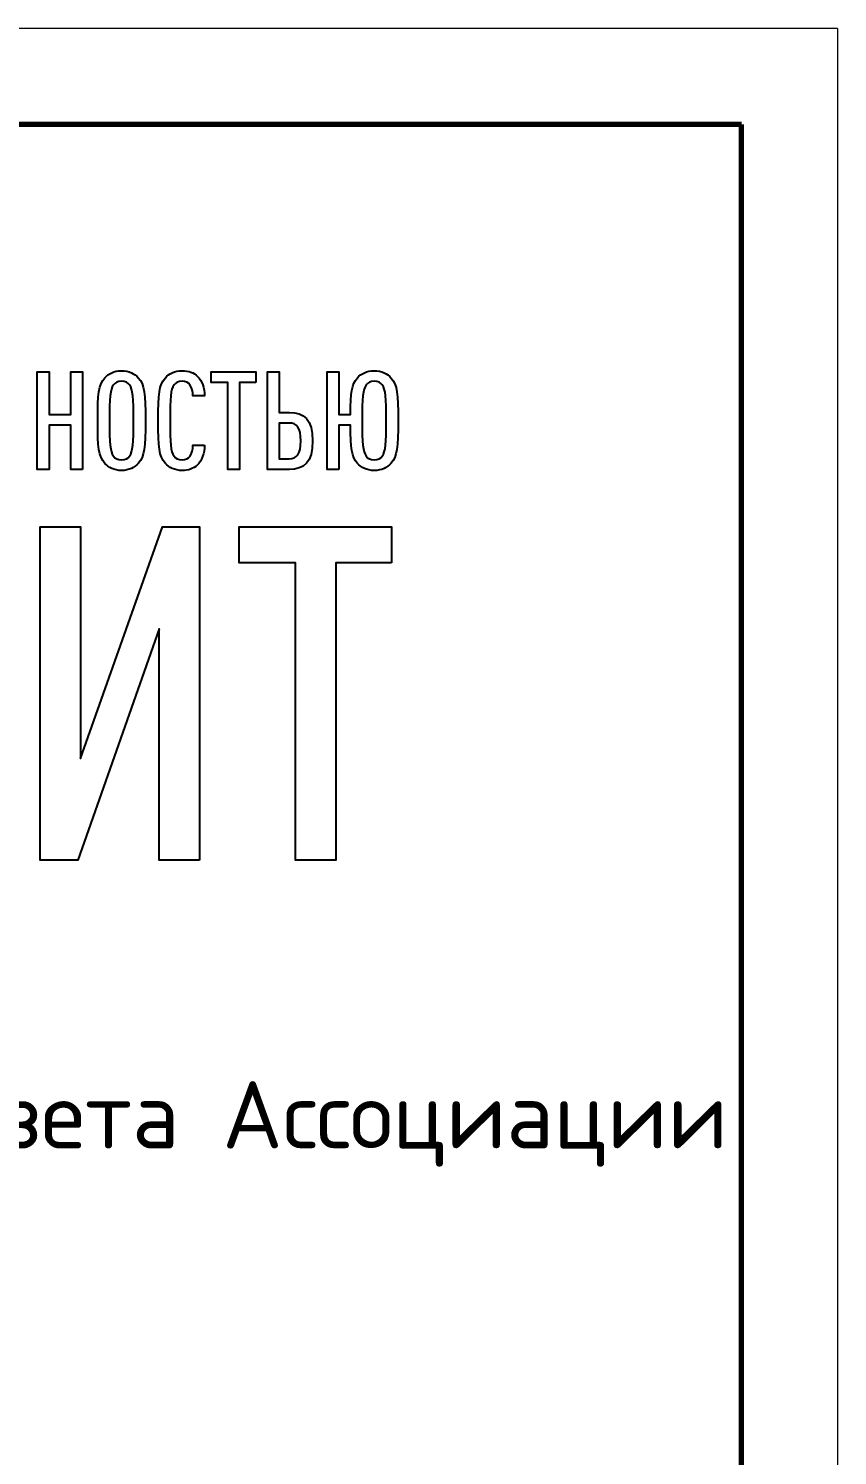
# Model space of a CAD drawing. Header units: millimetres. Extents: x -112426 to 8831, y 1218 to 38707.
# Drawn here: x 1210.8 to 1252.9, y 1623.9 to 1698.2 of the extents above; entities that cross this region are included whole.
import ezdxf

# ---------------------------------------------------------------- set-up
doc = ezdxf.new("R2010")
doc.units = ezdxf.units.MM
doc.layers.add('layer 1', color=7, linetype='Continuous')
doc.layers.add('Основной', color=1, linetype='Continuous', lineweight=60)
doc.layers.add('Размерный', color=4, linetype='Continuous', lineweight=30)
doc.styles.add('-ISOCPEUR-', font='isocpeur.ttf')

# ---------------------------------------------------------------- blocks, each defined once
blk = doc.blocks.new('Лого')
at = {"layer": 'layer 1', "color": 159}
for points, knots in [([(9.0238, 1.9399), (9.0238, 1.9399), (9.0238, 2.3015), (9.0238, 2.3015), (9.0238, 2.3015), (9.0238, 2.3015), (8.9801, 2.3015), (8.9801, 2.3015), (8.9801, 2.3015), (8.9801, 2.3015), (8.9801, 2.1436), (8.9801, 2.1436), (8.9801, 2.1436), (8.9801, 2.1436), (8.8998, 2.1436), (8.8998, 2.1436), (8.8998, 2.1436), (8.8998, 2.1436), (8.8998, 2.3015), (8.8998, 2.3015), (8.8998, 2.3015), (8.8998, 2.3015), (8.8561, 2.3015), (8.8561, 2.3015), (8.8561, 2.3015), (8.8561, 2.3015), (8.8561, 1.9399), (8.8561, 1.9399), (8.8561, 1.9399), (8.8561, 1.9399), (8.8998, 1.9399), (8.8998, 1.9399), (8.8998, 1.9399), (8.8998, 1.9399), (8.8998, 2.1039), (8.8998, 2.1039), (8.8998, 2.1039), (8.8998, 2.1039), (8.9801, 2.1039), (8.9801, 2.1039), (8.9801, 2.1039), (8.9801, 2.1039), (8.9801, 1.9399), (8.9801, 1.9399), (8.9801, 1.9399), (8.9801, 1.9399), (9.0238, 1.9399), (9.0238, 1.9399)], [0, 0, 0, 0, 0.076923, 0.076923, 0.076923, 0.076923, 0.153846, 0.153846, 0.153846, 0.153846, 0.230769, 0.230769, 0.230769, 0.230769, 0.307692, 0.307692, 0.307692, 0.307692, 0.384615, 0.384615, 0.384615, 0.384615, 0.461538, 0.461538, 0.461538, 0.461538, 0.538462, 0.538462, 0.538462, 0.538462, 0.615385, 0.615385, 0.615385, 0.615385, 0.692308, 0.692308, 0.692308, 0.692308, 0.769231, 0.769231, 0.769231, 0.769231, 0.846154, 0.846154, 0.846154, 0.846154, 1, 1, 1, 1]), ([(9.2569, 2.1207), (9.2569, 2.2208), (9.2538, 2.2533), (9.2305, 2.2792), (9.2305, 2.2792), (9.2163, 2.2949), (9.197, 2.3056), (9.1685, 2.3056), (9.1685, 2.3056), (9.1401, 2.3056), (9.1208, 2.2949), (9.1065, 2.2792), (9.1065, 2.2792), (9.0832, 2.2533), (9.0801, 2.2208), (9.0801, 2.1207), (9.0801, 2.1207), (9.0801, 2.0206), (9.0832, 1.9881), (9.1065, 1.9622), (9.1065, 1.9622), (9.1208, 1.9465), (9.1401, 1.9358), (9.1685, 1.9358), (9.1685, 1.9358), (9.197, 1.9358), (9.2163, 1.9465), (9.2305, 1.9622), (9.2305, 1.9622), (9.2538, 1.9881), (9.2569, 2.0206), (9.2569, 2.1207)], [0, 0, 0, 0, 0.111111, 0.111111, 0.111111, 0.111111, 0.222222, 0.222222, 0.222222, 0.222222, 0.333333, 0.333333, 0.333333, 0.333333, 0.444444, 0.444444, 0.444444, 0.444444, 0.555556, 0.555556, 0.555556, 0.555556, 0.666667, 0.666667, 0.666667, 0.666667, 0.777778, 0.777778, 0.777778, 0.777778, 1, 1, 1, 1]), ([(9.4763, 2.0293), (9.4763, 2.0293), (9.4331, 2.0293), (9.4331, 2.0293), (9.4331, 2.0293), (9.4326, 2.014), (9.4296, 1.9983), (9.4215, 1.9876), (9.4215, 1.9876), (9.4159, 1.9805), (9.4067, 1.9749), (9.393, 1.9749), (9.393, 1.9749), (9.3788, 1.9749), (9.3691, 1.9805), (9.363, 1.9886), (9.363, 1.9886), (9.3504, 2.0059), (9.3483, 2.0349), (9.3483, 2.1207), (9.3483, 2.1207), (9.3483, 2.2065), (9.3504, 2.2355), (9.363, 2.2528), (9.363, 2.2528), (9.3691, 2.2609), (9.3788, 2.2665), (9.393, 2.2665), (9.393, 2.2665), (9.4067, 2.2665), (9.4159, 2.2609), (9.4215, 2.2538), (9.4215, 2.2538), (9.4301, 2.2431), (9.4326, 2.2279), (9.4331, 2.2126), (9.4331, 2.2126), (9.4331, 2.2126), (9.4763, 2.2126), (9.4763, 2.2126), (9.4763, 2.2126), (9.4758, 2.2421), (9.4672, 2.268), (9.4504, 2.2843), (9.4504, 2.2843), (9.4362, 2.298), (9.4184, 2.3056), (9.393, 2.3056), (9.393, 2.3056), (9.3646, 2.3056), (9.3448, 2.2949), (9.331, 2.2792), (9.331, 2.2792), (9.3072, 2.2517), (9.3046, 2.2208), (9.3046, 2.1207), (9.3046, 2.1207), (9.3046, 2.0206), (9.3072, 1.9897), (9.331, 1.9622), (9.331, 1.9622), (9.3448, 1.9465), (9.3646, 1.9358), (9.393, 1.9358), (9.393, 1.9358), (9.4169, 1.9358), (9.4347, 1.9429), (9.4489, 1.9556), (9.4489, 1.9556), (9.4667, 1.9719), (9.4758, 1.9988), (9.4763, 2.0293)], [0, 0, 0, 0, 0.052632, 0.052632, 0.052632, 0.052632, 0.105263, 0.105263, 0.105263, 0.105263, 0.157895, 0.157895, 0.157895, 0.157895, 0.210526, 0.210526, 0.210526, 0.210526, 0.263158, 0.263158, 0.263158, 0.263158, 0.315789, 0.315789, 0.315789, 0.315789, 0.368421, 0.368421, 0.368421, 0.368421, 0.421053, 0.421053, 0.421053, 0.421053, 0.473684, 0.473684, 0.473684, 0.473684, 0.526316, 0.526316, 0.526316, 0.526316, 0.578947, 0.578947, 0.578947, 0.578947, 0.631579, 0.631579, 0.631579, 0.631579, 0.684211, 0.684211, 0.684211, 0.684211, 0.736842, 0.736842, 0.736842, 0.736842, 0.789474, 0.789474, 0.789474, 0.789474, 0.842105, 0.842105, 0.842105, 0.842105, 0.894737, 0.894737, 0.894737, 0.894737, 1, 1, 1, 1]), ([(9.6663, 2.2624), (9.6663, 2.2624), (9.6663, 2.3015), (9.6663, 2.3015), (9.6663, 2.3015), (9.6663, 2.3015), (9.5012, 2.3015), (9.5012, 2.3015), (9.5012, 2.3015), (9.5012, 2.3015), (9.5012, 2.2624), (9.5012, 2.2624), (9.5012, 2.2624), (9.5012, 2.2624), (9.5622, 2.2624), (9.5622, 2.2624), (9.5622, 2.2624), (9.5622, 2.2624), (9.5622, 1.9399), (9.5622, 1.9399), (9.5622, 1.9399), (9.5622, 1.9399), (9.6058, 1.9399), (9.6058, 1.9399), (9.6058, 1.9399), (9.6058, 1.9399), (9.6058, 2.2624), (9.6058, 2.2624), (9.6058, 2.2624), (9.6058, 2.2624), (9.6663, 2.2624), (9.6663, 2.2624)], [0, 0, 0, 0, 0.111111, 0.111111, 0.111111, 0.111111, 0.222222, 0.222222, 0.222222, 0.222222, 0.333333, 0.333333, 0.333333, 0.333333, 0.444444, 0.444444, 0.444444, 0.444444, 0.555556, 0.555556, 0.555556, 0.555556, 0.666667, 0.666667, 0.666667, 0.666667, 0.777778, 0.777778, 0.777778, 0.777778, 1, 1, 1, 1]), ([(9.8766, 2.0455), (9.8766, 2.1253), (9.8456, 2.1507), (9.7907, 2.1507), (9.7907, 2.1507), (9.7907, 2.1507), (9.7531, 2.1507), (9.7531, 2.1507), (9.7531, 2.1507), (9.7531, 2.1507), (9.7531, 2.3015), (9.7531, 2.3015), (9.7531, 2.3015), (9.7531, 2.3015), (9.7095, 2.3015), (9.7095, 2.3015), (9.7095, 2.3015), (9.7095, 2.3015), (9.7095, 1.9399), (9.7095, 1.9399), (9.7095, 1.9399), (9.7095, 1.9399), (9.7907, 1.9399), (9.7907, 1.9399), (9.7907, 1.9399), (9.8451, 1.9399), (9.8766, 1.9658), (9.8766, 2.0455)], [0, 0, 0, 0, 0.125, 0.125, 0.125, 0.125, 0.25, 0.25, 0.25, 0.25, 0.375, 0.375, 0.375, 0.375, 0.5, 0.5, 0.5, 0.5, 0.625, 0.625, 0.625, 0.625, 0.75, 0.75, 0.75, 0.75, 1, 1, 1, 1]), ([(9.9741, 1.9399), (9.9741, 1.9399), (9.9741, 2.1039), (9.9741, 2.1039), (9.9741, 2.1039), (9.9741, 2.1039), (10.0167, 2.1039), (10.0167, 2.1039), (10.0167, 2.1039), (10.0173, 2.0171), (10.0213, 1.9876), (10.0432, 1.9622), (10.0432, 1.9622), (10.0569, 1.9465), (10.0767, 1.9358), (10.1051, 1.9358), (10.1051, 1.9358), (10.1336, 1.9358), (10.1529, 1.946), (10.1671, 1.9622), (10.1671, 1.9622), (10.1905, 1.9892), (10.1935, 2.0206), (10.1935, 2.1207), (10.1935, 2.1207), (10.1935, 2.2208), (10.191, 2.2512), (10.1671, 2.2792), (10.1671, 2.2792), (10.1534, 2.2949), (10.1336, 2.3056), (10.1051, 2.3056), (10.1051, 2.3056), (10.0767, 2.3056), (10.0569, 2.2949), (10.0432, 2.2792), (10.0432, 2.2792), (10.0218, 2.2543), (10.0173, 2.2253), (10.0167, 2.1436), (10.0167, 2.1436), (10.0167, 2.1436), (9.9741, 2.1436), (9.9741, 2.1436), (9.9741, 2.1436), (9.9741, 2.1436), (9.9741, 2.3015), (9.9741, 2.3015), (9.9741, 2.3015), (9.9741, 2.3015), (9.9304, 2.3015), (9.9304, 2.3015), (9.9304, 2.3015), (9.9304, 2.3015), (9.9304, 1.9399), (9.9304, 1.9399), (9.9304, 1.9399), (9.9304, 1.9399), (9.9741, 1.9399), (9.9741, 1.9399)], [0, 0, 0, 0, 0.0625, 0.0625, 0.0625, 0.0625, 0.125, 0.125, 0.125, 0.125, 0.1875, 0.1875, 0.1875, 0.1875, 0.25, 0.25, 0.25, 0.25, 0.3125, 0.3125, 0.3125, 0.3125, 0.375, 0.375, 0.375, 0.375, 0.4375, 0.4375, 0.4375, 0.4375, 0.5, 0.5, 0.5, 0.5, 0.5625, 0.5625, 0.5625, 0.5625, 0.625, 0.625, 0.625, 0.625, 0.6875, 0.6875, 0.6875, 0.6875, 0.75, 0.75, 0.75, 0.75, 0.8125, 0.8125, 0.8125, 0.8125, 0.875, 0.875, 0.875, 0.875, 1, 1, 1, 1]), ([(9.2132, 2.1207), (9.2132, 2.0349), (9.2107, 2.0059), (9.198, 1.9886), (9.198, 1.9886), (9.1919, 1.9805), (9.1827, 1.9749), (9.1685, 1.9749), (9.1685, 1.9749), (9.1543, 1.9749), (9.1446, 1.9805), (9.1385, 1.9886), (9.1385, 1.9886), (9.1259, 2.0059), (9.1238, 2.0349), (9.1238, 2.1207), (9.1238, 2.1207), (9.1238, 2.2065), (9.1259, 2.2355), (9.1385, 2.2528), (9.1385, 2.2528), (9.1446, 2.2609), (9.1543, 2.2665), (9.1685, 2.2665), (9.1685, 2.2665), (9.1827, 2.2665), (9.1919, 2.2609), (9.198, 2.2528), (9.198, 2.2528), (9.2107, 2.2355), (9.2132, 2.2065), (9.2132, 2.1207)], [0, 0, 0, 0, 0.111111, 0.111111, 0.111111, 0.111111, 0.222222, 0.222222, 0.222222, 0.222222, 0.333333, 0.333333, 0.333333, 0.333333, 0.444444, 0.444444, 0.444444, 0.444444, 0.555556, 0.555556, 0.555556, 0.555556, 0.666667, 0.666667, 0.666667, 0.666667, 0.777778, 0.777778, 0.777778, 0.777778, 1, 1, 1, 1]), ([(10.1498, 2.1207), (10.1498, 2.0349), (10.1478, 2.0059), (10.1346, 1.9886), (10.1346, 1.9886), (10.1285, 1.9805), (10.1193, 1.9749), (10.1051, 1.9749), (10.1051, 1.9749), (10.0909, 1.9749), (10.0818, 1.9805), (10.0757, 1.9886), (10.0757, 1.9886), (10.0625, 2.0059), (10.0604, 2.0349), (10.0604, 2.1207), (10.0604, 2.1207), (10.0604, 2.2065), (10.0625, 2.2355), (10.0757, 2.2528), (10.0757, 2.2528), (10.0818, 2.2609), (10.0909, 2.2665), (10.1051, 2.2665), (10.1051, 2.2665), (10.1193, 2.2665), (10.1285, 2.2609), (10.1346, 2.2528), (10.1346, 2.2528), (10.1478, 2.2355), (10.1498, 2.2065), (10.1498, 2.1207)], [0, 0, 0, 0, 0.111111, 0.111111, 0.111111, 0.111111, 0.222222, 0.222222, 0.222222, 0.222222, 0.333333, 0.333333, 0.333333, 0.333333, 0.444444, 0.444444, 0.444444, 0.444444, 0.555556, 0.555556, 0.555556, 0.555556, 0.666667, 0.666667, 0.666667, 0.666667, 0.777778, 0.777778, 0.777778, 0.777778, 1, 1, 1, 1]), ([(9.8329, 2.0455), (9.8329, 1.9968), (9.8187, 1.979), (9.7902, 1.979), (9.7902, 1.979), (9.7902, 1.979), (9.7531, 1.979), (9.7531, 1.979), (9.7531, 1.979), (9.7531, 1.979), (9.7531, 2.1116), (9.7531, 2.1116), (9.7531, 2.1116), (9.7531, 2.1116), (9.7902, 2.1116), (9.7902, 2.1116), (9.7902, 2.1116), (9.8187, 2.1116), (9.8329, 2.0938), (9.8329, 2.0455)], [0, 0, 0, 0, 0.166667, 0.166667, 0.166667, 0.166667, 0.333333, 0.333333, 0.333333, 0.333333, 0.5, 0.5, 0.5, 0.5, 0.666667, 0.666667, 0.666667, 0.666667, 1, 1, 1, 1]), ([(9.4574, 0.4914), (9.4574, 0.4914), (9.4574, 1.7272), (9.4574, 1.7272), (9.4574, 1.7272), (9.4574, 1.7272), (9.3202, 1.7272), (9.3202, 1.7272), (9.3202, 1.7272), (9.3202, 1.7272), (9.0165, 0.8681), (9.0165, 0.8681), (9.0165, 0.8681), (9.0165, 0.8681), (9.0165, 1.7272), (9.0165, 1.7272), (9.0165, 1.7272), (9.0165, 1.7272), (8.8673, 1.7272), (8.8673, 1.7272), (8.8673, 1.7272), (8.8673, 1.7272), (8.8673, 0.4914), (8.8673, 0.4914), (8.8673, 0.4914), (8.8673, 0.4914), (9.0061, 0.4914), (9.0061, 0.4914), (9.0061, 0.4914), (9.0061, 0.4914), (9.3081, 1.3488), (9.3081, 1.3488), (9.3081, 1.3488), (9.3081, 1.3488), (9.3081, 0.4914), (9.3081, 0.4914), (9.3081, 0.4914), (9.3081, 0.4914), (9.4574, 0.4914), (9.4574, 0.4914)], [0, 0, 0, 0, 0.090909, 0.090909, 0.090909, 0.090909, 0.181818, 0.181818, 0.181818, 0.181818, 0.272727, 0.272727, 0.272727, 0.272727, 0.363636, 0.363636, 0.363636, 0.363636, 0.454545, 0.454545, 0.454545, 0.454545, 0.545455, 0.545455, 0.545455, 0.545455, 0.636364, 0.636364, 0.636364, 0.636364, 0.727273, 0.727273, 0.727273, 0.727273, 0.818182, 0.818182, 0.818182, 0.818182, 1, 1, 1, 1]), ([(10.169, 1.5935), (10.169, 1.5935), (10.169, 1.7272), (10.169, 1.7272), (10.169, 1.7272), (10.169, 1.7272), (9.6049, 1.7272), (9.6049, 1.7272), (9.6049, 1.7272), (9.6049, 1.7272), (9.6049, 1.5935), (9.6049, 1.5935), (9.6049, 1.5935), (9.6049, 1.5935), (9.8132, 1.5935), (9.8132, 1.5935), (9.8132, 1.5935), (9.8132, 1.5935), (9.8132, 0.4914), (9.8132, 0.4914), (9.8132, 0.4914), (9.8132, 0.4914), (9.9624, 0.4914), (9.9624, 0.4914), (9.9624, 0.4914), (9.9624, 0.4914), (9.9624, 1.5935), (9.9624, 1.5935), (9.9624, 1.5935), (9.9624, 1.5935), (10.169, 1.5935), (10.169, 1.5935)], [0, 0, 0, 0, 0.111111, 0.111111, 0.111111, 0.111111, 0.222222, 0.222222, 0.222222, 0.222222, 0.333333, 0.333333, 0.333333, 0.333333, 0.444444, 0.444444, 0.444444, 0.444444, 0.555556, 0.555556, 0.555556, 0.555556, 0.666667, 0.666667, 0.666667, 0.666667, 0.777778, 0.777778, 0.777778, 0.777778, 1, 1, 1, 1])]:
    blk.add_open_spline(points, degree=3, knots=knots, dxfattribs=at)

msp = doc.modelspace()

# ---------------------------------------------------------------- linework, layer by layer
at = {"layer": 'Основной', "color": 7, "lineweight": 70}
for p, q in [((1247.939, 1693.16), (1062.939, 1693.16)), ((1247.939, 1406.16), (1247.939, 1693.16))]:
    msp.add_line(p, q, dxfattribs=at)
at = {"layer": 'Размерный', "color": 7, "lineweight": 20}
for q in [(1042.939, 1698.16), (1252.939, 1401.16)]:
    msp.add_line((1252.939, 1698.16), q, dxfattribs=at)

# ---------------------------------------------------------------- block references
at = {"xscale": 14.03940509185902, "yscale": 14.03940509185902, "zscale": 14.03940509185902}
msp.add_blockref('Лого', (1086.958, 1647.987), dxfattribs=at)

# ---------------------------------------------------------------- texts
at = {"layer": 'Размерный', "color": 7, "lineweight": 30, "insert": (1062.939, 1643.388), "char_height": 3.5, "attachment_point": 1, "style": '-ISOCPEUR-'}
msp.add_mtext_dynamic_manual_height_columns('\\pxi1.2952,l1,t2.2952;Свидетельство СРО-П-079-14122009 на основании Решения Совета Ассоциации \\P\\pxi15.722,l1,t16.722;{\\fArial|b0|i0|c204|p34;№}08/20-1 от "20" августа 2018 г.', width=185, gutter_width=12.5, heights=[11.068], dxfattribs=at)

doc.saveas('drawing.dxf')
